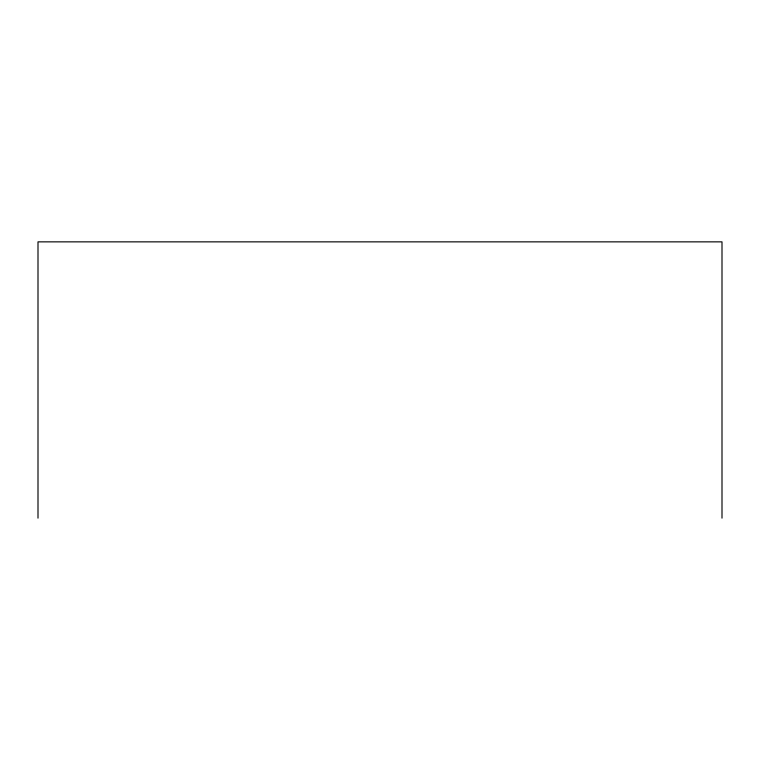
<?xml version="1.0" encoding="UTF-8"?>
<svg xmlns="http://www.w3.org/2000/svg" width="760" height="760" viewBox="0 0 760 760"><rect width="100%" height="100%" fill="white"/><g stroke="black" fill="none" stroke-linecap="round" stroke-linejoin="round"><path stroke-width="1.14" d="M722 518.139L722 241.861L38 241.861L38 518.139"/></g></svg>
